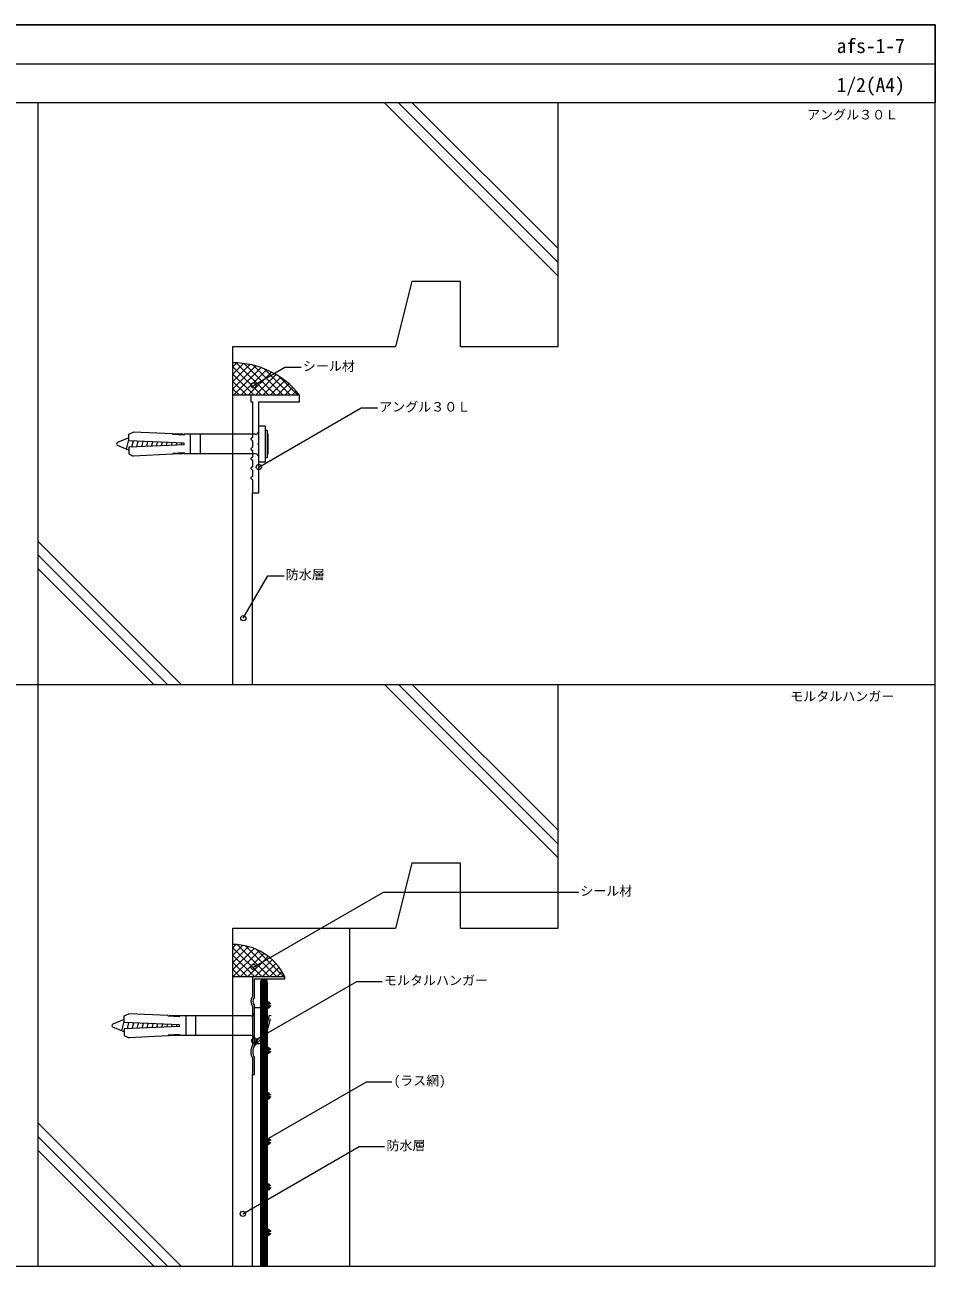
# Model space of a CAD drawing. Units: millimetres, scale not verified. Extents: x -276 to 276, y -191 to 191.
# Drawn here: x -4 to 276, y -191 to 191 of the extents above; entities that cross this region are included whole.
import ezdxf
from ezdxf.enums import TextEntityAlignment as Align

# ---------------------------------------------------------------- set-up
doc = ezdxf.new("R2010")
doc.units = ezdxf.units.MM
doc.header["$LTSCALE"] = 0.5
doc.linetypes.add('USER1', pattern=[9.525, 6.35, -3.175])
for name, color, linetype, lineweight in [('0-0_0', 7, 'Continuous', 18), ('0-1_WAKU', 7, 'Continuous', 18), ('0-3_KUTAI', 3, 'Continuous', 18), ('0-4_BOUSUI', 1, 'Continuous', 18), ('0-5_MOJI', 7, 'Continuous', 18), ('0-6_HATCH', 9, 'Continuous', 18), ('0-7_KANAMONO_SCREW', 4, 'Continuous', 18), ('0-8_KANAMONO', 4, 'Continuous', 18), ('0-9_BUHIN', 7, 'Continuous', 80)]:
    doc.layers.add(name, color=color, linetype=linetype, lineweight=lineweight)
doc.styles.add('ＭＳ ゴシック', font='')
doc.styles.get('ＭＳ ゴシック').set_extended_font_data('MS Gothic')

msp = doc.modelspace()

# ---------------------------------------------------------------- linework, layer by layer
at = {"layer": '0-0_0'}
msp.add_line((-275.9599, 179.0225), (276.0401, 179.0225), dxfattribs=at)
at = {"layer": '0-1_WAKU'}
for p, q in [((0.0401, 167.0225), (0.0401, -190.9775)), ((-275.9599, -11.9775), (276.0401, -11.9775))]:
    msp.add_line(p, q, dxfattribs=at)
for points in [[(276.0401, 167.0225), (-275.9599, 167.0225), (-275.9599, 191.0225), (276.0401, 191.0225)], [(-275.9599, -190.9775), (276.0401, -190.9775), (276.0401, 191.0225), (-275.9599, 191.0225)]]:
    msp.add_lwpolyline(points, close=True, dxfattribs=at)
at = {"layer": '0-3_KUTAI'}
for p, q in [((60.0401, -11.9775), (60.0401, 92.0225)), ((60.0401, 92.0225), (110.0401, 92.0225)), ((60.0401, -190.9775), (60.0401, -86.9775)), ((60.0401, -86.9775), (110.0401, -86.9775)), ((96.0401, -190.9775), (96.0401, -86.9775))]:
    msp.add_line(p, q, dxfattribs=at)
for points in [[(130.0401, 92.0225), (160.0401, 92.0225), (160.0401, 167.0225)], [(130.0401, 92.0225), (130.0401, 112.0225), (115.0401, 112.0225), (110.0401, 92.0225)], [(130.0401, -86.9775), (160.0401, -86.9775), (160.0401, -11.9775)], [(130.0401, -86.9775), (130.0401, -66.9775), (115.0401, -66.9775), (110.0401, -86.9775)]]:
    msp.add_lwpolyline(points, dxfattribs=at)
at = {"layer": '0-4_BOUSUI'}
for p, q in [((65.5401, 77.0225), (60.0401, 77.0225)), ((66.0401, -11.9775), (66.0401, 47.0225)), ((66.0401, -101.9775), (60.0401, -101.9775)), ((66.0401, -190.9775), (66.0401, -131.9775))]:
    msp.add_line(p, q, dxfattribs=at)
for centre, radius, start in [((60.0401, 61.01), 26.0125, 37.99331), ((60.0401, -109.7775), 17.8, 25.98923)]:
    msp.add_arc(centre, radius, start, 90, dxfattribs=at)
at = {"layer": '0-5_MOJI'}
for p, q in [((66.3918, 80.0682), (76.066, 85.6535)), ((76.066, 85.6535), (81.066, 85.6535)), ((68.0401, 54.939), (99.542, 73.1266)), ((99.542, 73.1266), (104.542, 73.1266)), ((63.2387, 8.4273), (70.7889, 21.5046)), ((70.7889, 21.5046), (75.7889, 21.5046)), ((66.3918, -98.9318), (106.3769, -75.8465)), ((106.3769, -75.8465), (166.3769, -75.8465)), ((66.6401, -121.5535), (98.142, -103.3659)), ((98.142, -103.3659), (105.908, -103.3659)), ((69.6326, -152.4288), (101.1345, -134.2412)), ((101.1345, -134.2412), (108.9005, -134.2412)), ((63.0736, -174.8701), (98.9056, -154.1824)), ((98.9056, -154.1824), (106.6716, -154.1824))]:
    msp.add_line(p, q, dxfattribs=at)
for centre in [(66.3918, 80.0682), (68.0401, 54.939), (63.2387, 8.4273), (66.3918, -98.9318), (66.6401, -121.5535), (69.6326, -152.4288), (63.0736, -174.8701)]:
    msp.add_circle(centre, 0.8, dxfattribs=at)
at = {"layer": '0-6_HATCH'}
for p, q in [((106.6883, 167.0225), (160.0401, 113.6707)), ((110.9309, 167.0225), (160.0401, 117.9133)), ((115.1736, 167.0225), (160.0401, 122.156)), ((60.0401, 85.7906), (61.2441, 86.9946)), ((60.0401, 83.5456), (63.3106, 86.8161)), ((60.0401, 81.3005), (65.2376, 86.498)), ((60.0401, 79.0554), (67.046, 86.0613)), ((68.8082, 77.0225), (60.0401, 85.7906)), ((60.2523, 77.0225), (68.7505, 85.5208)), ((71.0533, 77.0225), (61.0739, 87.002)), ((62.4973, 77.0225), (70.3618, 84.887)), ((73.2984, 77.0225), (63.5341, 86.7868)), ((64.7424, 77.0225), (71.8877, 84.1678)), ((75.5434, 77.0225), (66.3105, 86.2555)), ((77.7885, 77.0225), (69.6147, 85.1963)), ((66.5632, 77.0225), (60.0401, 83.5456)), ((64.3181, 77.0225), (60.0401, 81.3005)), ((66.9874, 77.0225), (73.3339, 83.369)), ((69.2325, 77.0225), (74.7048, 82.4948)), ((71.4776, 77.0225), (76.0034, 81.5484)), ((73.5253, 76.8252), (77.2318, 80.5317)), ((80.0336, 77.0225), (74.2724, 82.7837)), ((62.0731, 77.0225), (60.0401, 79.0554)), ((75.9677, 77.0225), (78.3912, 79.446)), ((78.2128, 77.0225), (79.4821, 78.2918)), ((80.4578, 77.0225), (80.504, 77.0687)), ((0.0401, 32.156), (44.1736, -11.9775)), ((0.0401, 27.9133), (39.9309, -11.9775)), ((0.0401, 23.6707), (35.6883, -11.9775)), ((106.6883, -11.9775), (160.0401, -65.3293)), ((110.9309, -11.9775), (160.0401, -61.0867)), ((115.1736, -11.9775), (160.0401, -56.844)), ((60.0401, -92.9972), (61.0322, -92.0052)), ((60.0401, -95.2423), (63.0488, -92.2336)), ((60.0401, -97.4874), (64.8795, -92.648)), ((69.0204, -101.9775), (60.0401, -92.9972)), ((60.0401, -99.7324), (66.5586, -93.214)), ((60.0401, -101.9775), (68.1072, -93.9105)), ((66.7753, -101.9775), (60.0401, -95.2423)), ((71.2654, -101.9775), (61.3109, -92.0229)), ((62.2852, -101.9775), (69.5389, -94.7238)), ((73.5105, -101.9775), (63.9438, -92.4108)), ((75.7556, -101.9775), (67.3061, -93.528)), ((64.5303, -101.9775), (60.0401, -97.4874)), ((64.5303, -101.9775), (70.8624, -95.6453)), ((66.7753, -101.9775), (72.083, -96.6698)), ((69.0204, -101.9775), (73.2029, -97.795)), ((71.2654, -101.9775), (74.2222, -99.0207)), ((62.2852, -101.9775), (60.0401, -99.7324)), ((73.5105, -101.9775), (75.1383, -100.3497)), ((75.7556, -101.9775), (75.9459, -101.7871)), ((0.0401, -146.844), (44.1736, -190.9775)), ((0.0401, -151.0867), (39.9309, -190.9775)), ((0.0401, -155.3293), (35.6883, -190.9775))]:
    msp.add_line(p, q, dxfattribs=at)
at = {"layer": '0-7_KANAMONO_SCREW'}
for p, q in [((28.0401, 65.0225), (29.4185, 65.7117)), ((28.0401, 63.0225), (28.0401, 65.0225)), ((41.5435, 65.1768), (29.4185, 65.7117)), ((41.5325, 64.927), (41.5435, 65.1768)), ((41.7823, 64.916), (41.7933, 65.1658)), ((44.7904, 65.0335), (41.7933, 65.1658)), ((44.7793, 64.7838), (44.7904, 65.0335)), ((45.0291, 64.7728), (45.0401, 65.0225)), ((67.0401, 65.0225), (45.0401, 65.0225)), ((47.0401, 59.0225), (47.0401, 65.0225)), ((50.0401, 59.0225), (50.0401, 65.0225)), ((68.0401, 66.0225), (68.0401, 67.5225)), ((70.0401, 67.5225), (68.0401, 67.5225)), ((68.0401, 58.0225), (68.0401, 66.0225)), ((70.0401, 56.5225), (70.0401, 67.5225)), ((70.0401, 66.2725), (70.5401, 66.2725)), ((70.7901, 65.0225), (70.7901, 59.0225)), ((28.0401, 63.9359), (24.5359, 62.4845)), ((28.0401, 60.1091), (24.5359, 61.5606)), ((27.3232, 60.4061), (28.0401, 63.2738)), ((45.0401, 62.2725), (28.0401, 63.0225)), ((45.0401, 61.7725), (28.0401, 61.0225)), ((28.9877, 61.0643), (29.4616, 62.9598)), ((30.5045, 61.1312), (30.9452, 62.8943)), ((32.0212, 61.1981), (32.4289, 62.8289)), ((33.5379, 61.2651), (33.9125, 62.7634)), ((35.0547, 61.332), (35.3962, 62.698)), ((36.5714, 61.3989), (36.8798, 62.6325)), ((38.0881, 61.4658), (38.3634, 62.5671)), ((39.6048, 61.5327), (39.8471, 62.5016)), ((41.1216, 61.5996), (41.3307, 62.4362)), ((45.0291, 64.7728), (41.5325, 64.927)), ((42.6383, 61.6665), (42.8143, 62.3707)), ((44.155, 61.7335), (44.298, 62.3053)), ((45.0401, 61.7725), (45.0401, 62.2725)), ((28.0401, 61.0225), (28.0401, 59.0225)), ((28.0401, 59.0225), (29.4185, 58.3333)), ((41.5435, 58.8682), (29.4185, 58.3333)), ((45.0291, 59.2723), (41.5325, 59.118)), ((41.5325, 59.118), (41.5435, 58.8682)), ((41.7823, 59.129), (41.7933, 58.8793)), ((44.7904, 59.0115), (41.7933, 58.8793)), ((44.7793, 59.2612), (44.7904, 59.0115)), ((45.0291, 59.2723), (45.0401, 59.0225)), ((67.0401, 59.0225), (45.0401, 59.0225)), ((68.0401, 56.5225), (68.0401, 58.0225)), ((70.5401, 57.7725), (70.0401, 57.7725)), ((70.5401, 57.7725), (70.7901, 59.0225)), ((68.0401, 56.5225), (70.0401, 56.5225)), ((26.6401, -113.9775), (28.0185, -113.2883)), ((26.6401, -115.9775), (26.6401, -113.9775)), ((40.1435, -113.8232), (28.0185, -113.2883)), ((40.1325, -114.073), (40.1435, -113.8232)), ((43.6291, -114.2272), (40.1325, -114.073)), ((40.3823, -114.084), (40.3933, -113.8342)), ((43.3904, -113.9665), (40.3933, -113.8342)), ((43.3793, -114.2162), (43.3904, -113.9665)), ((43.6291, -114.2272), (43.6401, -113.9775)), ((65.6401, -113.9775), (43.6401, -113.9775)), ((45.6401, -119.9775), (45.6401, -113.9775)), ((48.6401, -119.9775), (48.6401, -113.9775)), ((66.6401, -112.9775), (66.6401, -111.4775)), ((68.6401, -111.4775), (66.6401, -111.4775)), ((66.6401, -120.9775), (66.6401, -112.9775)), ((68.6401, -122.4775), (68.6401, -111.4775)), ((68.6401, -112.7275), (69.1401, -112.7275)), ((69.3901, -113.9775), (69.3901, -119.9775)), ((26.6401, -115.0641), (23.1359, -116.5155)), ((26.6401, -118.8909), (23.1359, -117.4394)), ((25.9232, -118.5939), (26.6401, -115.7262)), ((43.6401, -116.7275), (26.6401, -115.9775)), ((43.6401, -117.2275), (26.6401, -117.9775)), ((26.6401, -117.9775), (26.6401, -119.9775)), ((27.5877, -117.9357), (28.0616, -116.0402)), ((29.1045, -117.8688), (29.5452, -116.1057)), ((30.6212, -117.8019), (31.0289, -116.1711)), ((32.1379, -117.7349), (32.5125, -116.2366)), ((33.6547, -117.668), (33.9962, -116.302)), ((35.1714, -117.6011), (35.4798, -116.3675)), ((36.6881, -117.5342), (36.9634, -116.4329)), ((38.2048, -117.4673), (38.4471, -116.4984)), ((39.7216, -117.4004), (39.9307, -116.5638)), ((41.2383, -117.3335), (41.4143, -116.6293)), ((42.755, -117.2665), (42.898, -116.6947)), ((43.6401, -117.2275), (43.6401, -116.7275)), ((26.6401, -119.9775), (28.0185, -120.6667)), ((40.1435, -120.1318), (28.0185, -120.6667)), ((43.6291, -119.7277), (40.1325, -119.882)), ((40.1325, -119.882), (40.1435, -120.1318)), ((40.3823, -119.871), (40.3933, -120.1207)), ((43.3904, -119.9885), (40.3933, -120.1207)), ((43.3793, -119.7388), (43.3904, -119.9885)), ((43.6291, -119.7277), (43.6401, -119.9775)), ((65.6401, -119.9775), (43.6401, -119.9775)), ((66.6401, -122.4775), (66.6401, -120.9775)), ((69.1401, -121.2275), (68.6401, -121.2275)), ((69.1401, -121.2275), (69.3901, -119.9775)), ((66.6401, -122.4775), (68.6401, -122.4775))]:
    msp.add_line(p, q, dxfattribs=at)
for points in [[(70.7901, 65.0225), (70.5401, 66.2725), (70.5401, 57.7725)], [(69.3901, -113.9775), (69.1401, -112.7275), (69.1401, -121.2275)]]:
    msp.add_lwpolyline(points, dxfattribs=at)
for centre, radius, start, end in [((67.0401, 66.0225), 1, 270, 0), ((24.7273, 62.0225), 0.5, 112.5, 247.5), ((67.0401, 58.0225), 1, 0, 90), ((65.6401, -112.9775), 1, 270, 0), ((23.3273, -116.9775), 0.5, 112.5, 247.5), ((65.6401, -120.9775), 1, 0, 90)]:
    msp.add_arc(centre, radius, start, end, dxfattribs=at)
at = {"layer": '0-8_KANAMONO'}
for p, q in [((68.0401, 61.7725), (67.871, 61.8348)), ((66.6401, -123.1336), (66.6401, -110.762)), ((66.0401, -110.9775), (66.0401, -122.9775)), ((66.6401, -131.9775), (66.6401, -126.8214))]:
    msp.add_line(p, q, dxfattribs=at)
at = {"layer": '0-8_KANAMONO', "linetype": 'USER1'}
for p, q in [((68.8671, -120.058), (66.6401, -122.2851)), ((66.6401, -123.1336), (69.2914, -120.4823))]:
    msp.add_line(p, q, dxfattribs=at)
at = {"layer": '0-8_KANAMONO'}
for points in [[(67.871, 62.2102), (68.0401, 62.2725), (68.0401, 75.0225), (80.5401, 75.0225), (80.5401, 77.0225), (65.5401, 77.0225), (65.5401, 75.0225), (66.0401, 75.0225), (66.0401, 64.0225), (65.6143, 63.678)], [(65.6143, 63.367), (66.0401, 63.0225), (66.0401, 61.0225), (65.6143, 60.678)], [(65.6143, 51.367), (66.0401, 51.0225), (66.0401, 47.0225), (68.0401, 47.0225), (68.0401, 61.7725)], [(65.6143, 60.367), (66.0401, 60.0225), (66.0401, 58.0225), (65.6143, 57.678)], [(65.6143, 57.367), (66.0401, 57.0225), (66.0401, 55.0225), (65.6143, 54.678)], [(65.6143, 54.367), (66.0401, 54.0225), (66.0401, 52.0225), (65.6143, 51.678)], [(66.6401, -108.193), (66.6401, -102.5775), (76.0401, -102.5775), (76.0401, -101.9775), (66.0401, -101.9775), (66.0401, -107.9775)], [(66.0401, -126.9775), (66.0401, -131.9775), (66.6401, -131.9775)]]:
    msp.add_lwpolyline(points, dxfattribs=at)
at = {"layer": '0-8_KANAMONO', "linetype": 'USER1'}
msp.add_lwpolyline([(70.7408, -117.9719), (71.8148, -113.9638), (71.2352, -113.8085), (70.1612, -117.8166)], dxfattribs=at)
at = {"layer": '0-8_KANAMONO'}
for centre, radius, start, end in [((65.7401, 63.5225), 0.2, 128.97666, 231.02334), ((67.9401, 62.0225), 0.2, 110.2297, 249.7703), ((65.7401, 60.5225), 0.2, 128.97666, 231.02334), ((65.7401, 57.5225), 0.2, 128.97666, 231.02334), ((65.7401, 54.5225), 0.2, 128.97666, 231.02334), ((65.7401, 51.5225), 0.2, 128.97666, 231.02334), ((68.0401, -109.4775), 2.5, 143.1301, 216.8699), ((68.0401, -109.4775), 1.9, 137.4631, 222.5369), ((69.7901, -124.9775), 4.25, 151.92751, 208.07249), ((69.7901, -124.9775), 3.65, 149.65666, 210.34334)]:
    msp.add_arc(centre, radius, start, end, dxfattribs=at)
at = {"layer": '0-8_KANAMONO', "linetype": 'USER1'}
for radius in [5, 5.6]:
    msp.add_arc((65.3316, -116.5225), radius, 315, 345, dxfattribs=at)
at = {"layer": '0-9_BUHIN'}
for p, q in [((69.1164, -103.6057), (69.1164, -190.9775)), ((70.1164, -103.6057), (70.1164, -190.9775))]:
    msp.add_line(p, q, dxfattribs=at)
for centre in [(69.6164, -103.6057), (70.6164, -110.6057), (69.6164, -117.6057), (70.6164, -124.6057), (69.6164, -131.6057), (70.6164, -138.6057), (69.6164, -145.6057), (70.6164, -152.6057), (69.6164, -159.6057), (70.6164, -166.6057), (69.6164, -173.6057), (70.6164, -180.6057), (69.6164, -187.6057)]:
    msp.add_circle(centre, 0.5, dxfattribs=at)

# ---------------------------------------------------------------- texts
at = {"layer": '0-1_WAKU', "style": 'ＭＳ ゴシック'}
for s, p in [('afs-1-7', (245.7508, 181.0225)), ('1/2(A4)', (245.7508, 169.0225))]:
    msp.add_text(s, height=4.399, dxfattribs=at).set_placement(p, align=Align.BOTTOM_LEFT)
at = {"layer": '0-5_MOJI', "style": 'ＭＳ ゴシック'}
for s, p in [('アングル３０Ｌ', (236.6543, 161.0225)), ('シール材', (81.566, 83.6535)), ('アングル３０Ｌ', (105.042, 71.1266)), ('防水層', (76.2889, 19.5046)), ('モルタルハンガー', (231.4564, -17.9775)), ('シール材', (166.8769, -77.8465)), ('モルタルハンガー', (106.508, -105.3659)), ('(ラス網)', (109.5005, -136.2412)), ('防水層', (107.2716, -156.1824))]:
    msp.add_text(s, height=2.933, dxfattribs=at).set_placement(p, align=Align.BOTTOM_LEFT)

doc.saveas('drawing.dxf')
